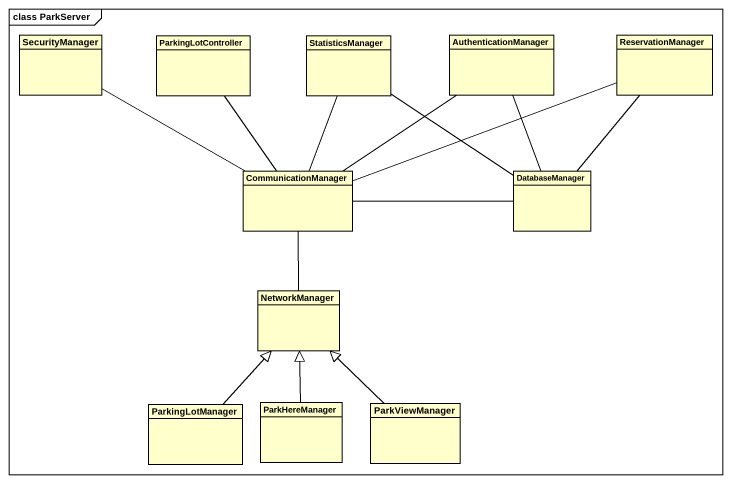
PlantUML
@startuml
mainframe class ParkServer
hide circle
hide empty members
class SecurityManager
class ParkingLotController
class StatisticsManager
class AuthenticationManager
class ReservationManager
class CommunicationManager
class DatabaseManager
class NetworkManager
class ParkingLotManager
class ParkHereManager
class ParkViewManager
ParkingLotController -- CommunicationManager
StatisticsManager -- CommunicationManager
StatisticsManager -- DatabaseManager
AuthenticationManager -- CommunicationManager
AuthenticationManager -- DatabaseManager
ReservationManager -left- CommunicationManager
ReservationManager -- DatabaseManager
CommunicationManager -left- SecurityManager
CommunicationManager -- NetworkManager
DatabaseManager -left- CommunicationManager
ParkingLotManager -up-|> NetworkManager
ParkHereManager -up-|> NetworkManager
ParkViewManager -up-|> NetworkManager
@enduml
